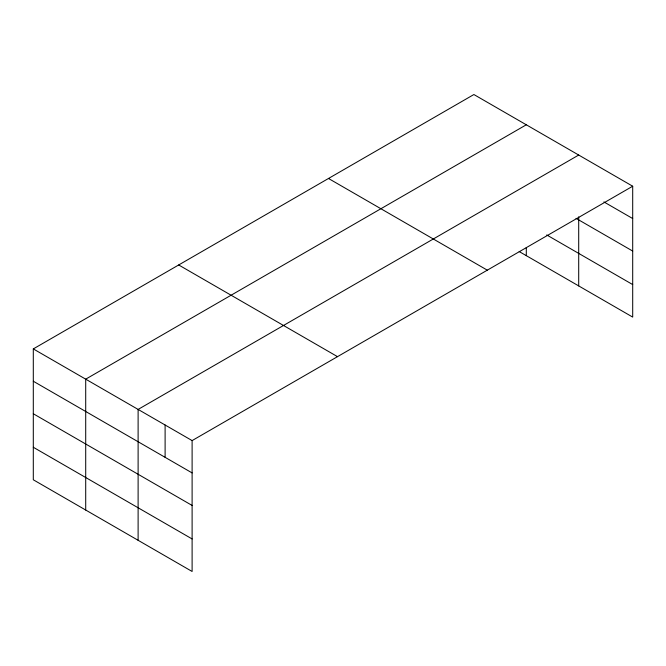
<?xml version="1.0" encoding="UTF-8"?>
<svg xmlns="http://www.w3.org/2000/svg" width="666" height="666" viewBox="0 0 666 666"><rect width="100%" height="100%" fill="white"/><g stroke="black" fill="none" stroke-linecap="round" stroke-linejoin="round"><path stroke-width="1" d="M632.7 186.222L473.892 94.53L33.3 348.909L33.3 479.778L192.108 571.47L192.108 440.592L632.7 186.222L632.7 317.091L519.197 251.557M526.298 124.792L85.706 379.162L85.706 510.039M578.704 155.045L138.112 409.423L138.112 540.293M603.904 201.923L632.7 218.548M576.04 218.356L632.7 251.065M546.728 234.94L632.7 284.573M328.496 178.48L487.304 270.163M178.696 264.968L337.504 356.651M33.3 348.909L192.108 440.592M33.3 381.235L192.108 472.918M33.3 413.752L192.108 505.444M33.3 447.261L192.108 538.944M578.704 216.841L578.704 285.922M526.298 247.536L526.298 255.661M165.11 425.008L165.11 457.334"/></g></svg>
